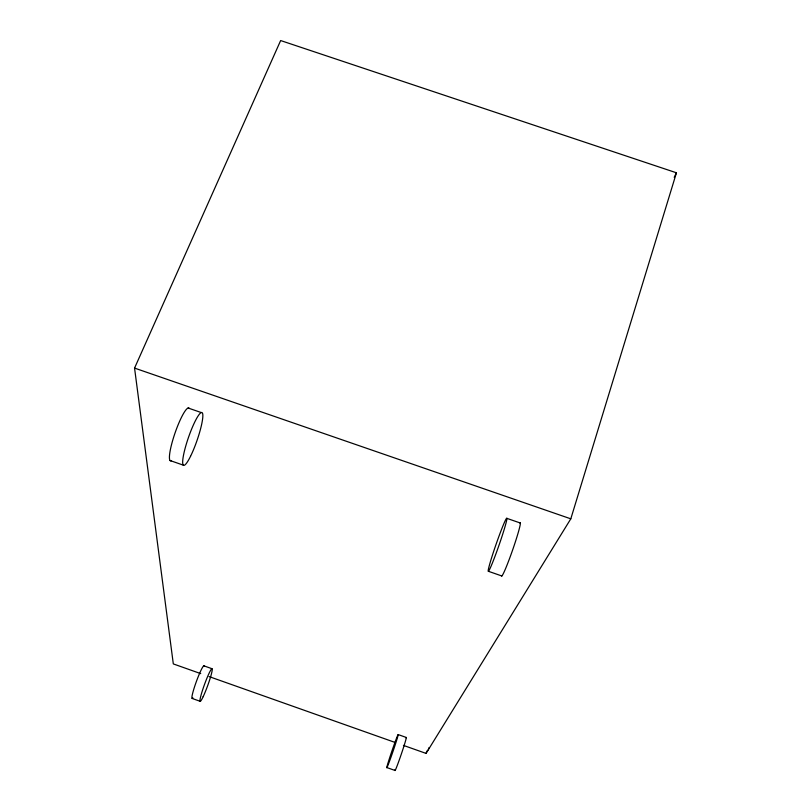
<?xml version="1.0" encoding="UTF-8"?>
<svg xmlns="http://www.w3.org/2000/svg" width="811" height="811" viewBox="0 0 811 811"><rect width="100%" height="100%" fill="white"/><g stroke="black" fill="none" stroke-linecap="round" stroke-linejoin="round"><path stroke-width="1.22" d="M403.432 745.39L426.079 753.409L570.802 518.827L676.445 172.794L280.647 40.55L134.555 368.093L173.311 663.915L200.733 673.627M426.079 753.409L426.86 751.006M428.198 749.982L428.928 747.722M674.205 177.285L676.445 172.794M134.555 368.093L570.802 518.827M188.122 408.014L201.29 412.566M506.916 518.371A28.223 1.541 -70.8 0 1 493.088 561.283A28.223 1.541 -70.8 0 1 492.622 554.582A28.223 1.541 -70.8 0 1 506.916 518.371L520.327 523.014M170.077 460.536L183.215 465.108M488.465 571.319L501.867 575.982M203.946 665.861L211.985 668.71M398.16 734.573A17.447 0.568 -71.1 0 1 390.02 759.846A17.447 0.568 -71.1 0 1 389.331 758.802A17.447 0.568 -71.1 0 1 398.16 734.573L406.301 737.463M209.076 676.577L395.079 742.44M192.187 698.464L200.256 701.333M386.847 767.551L395.008 770.45M192.896 697.865A17.345 1.784 -70 0 1 196.14 682.163A17.345 1.784 -70 0 1 204.22 666.46M519.871 522.892A28.233 1.804 -70.8 0 1 512.491 550.365A28.233 1.804 -70.8 0 1 501.502 575.597M405.987 737.858A17.447 0.669 -71.2 0 1 401.08 754.798A17.447 0.669 -71.2 0 1 395.099 769.629M171.334 460.719A27.949 4.795 -70.9 0 1 174.963 433.216A27.949 4.795 -70.9 0 1 189.298 408.45M203.176 696.659A17.345 1.693 -70 0 0 212.239 669.298A17.345 1.693 -70 0 0 202.892 689.097A17.345 1.693 -70 0 0 203.176 696.659M190.534 456.309A27.959 4.542 -70.9 0 0 202.395 412.981A27.959 4.542 -70.9 0 0 185.314 447.591A27.959 4.542 -70.9 0 0 190.534 456.309"/></g></svg>
